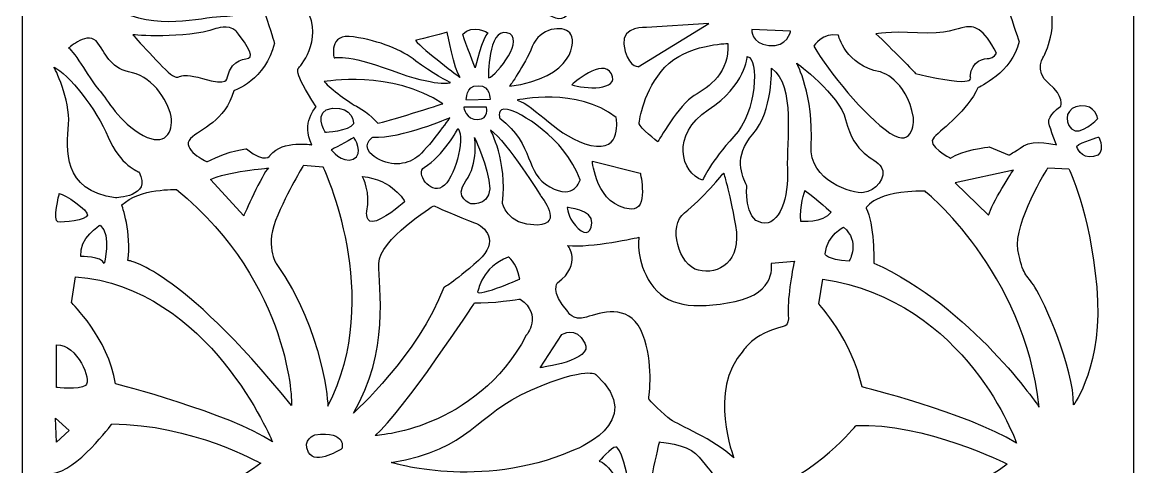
# Model space of a CAD drawing. Header units: centimetres. Extents: x 10.6 to 19.7, y -9 to 9.
# Drawn here: x 10.57 to 19.71, y -2.94 to 0.72 of the extents above; entities that cross this region are included whole.
import ezdxf

# ---------------------------------------------------------------- set-up
doc = ezdxf.new("R2010")
doc.units = ezdxf.units.CM
doc.header["$MEASUREMENT"] = 0
doc.layers.add('layer 1', color=7, linetype='Continuous')

msp = doc.modelspace()

# ---------------------------------------------------------------- linework, layer by layer
at = {"layer": 'layer 1', "color": 250}
msp.add_open_spline([(10.56679, 9.00077), (10.56679, 9.00077), (19.7069, 9.00077), (19.7069, 9.00077), (19.7069, 9.00077), (19.7069, 9.00077), (19.7069, -9.00021), (19.7069, -9.00021), (19.7069, -9.00021), (19.7069, -9.00021), (10.56679, -9.00021), (10.56679, -9.00021), (10.56679, -9.00021), (10.56679, -9.00021), (10.56679, 9.00077), (10.56679, 9.00077)], degree=3, knots=[0, 0, 0, 0, 0.2, 0.2, 0.2, 0.2, 0.4, 0.4, 0.4, 0.4, 0.6, 0.6, 0.6, 0.6, 1, 1, 1, 1], dxfattribs=at)
at = {"layer": 'layer 1', "color": 7}
for points, knots in [([(11.94638, 1.70189), (11.94638, 1.70189), (12.01408, 1.87116), (12.21296, 1.85), (12.21296, 1.85), (12.41184, 1.82883), (12.32722, 1.71882), (12.75037, 1.73998), (12.75037, 1.73998), (13.17352, 1.76113), (13.1646, 1.69414), (13.15236, 1.48608), (13.15236, 1.48608), (13.14391, 1.3422), (12.93655, 1.25335), (12.93655, 1.25335), (12.93655, 1.25335), (12.93655, 1.25335), (12.76729, 1.09254), (12.90694, 0.83019), (12.90694, 0.83019), (13.04658, 0.56782), (12.83923, 0.34354), (12.83923, 0.34354), (12.83923, 0.34354), (12.83923, 0.34354), (12.78422, 0.33086), (12.9831, 0.02618), (12.9831, 0.02618), (12.9831, 0.02618), (12.85616, -0.10921), (12.94925, -0.28695), (12.94925, -0.28695), (12.94925, -0.28695), (12.71229, -0.24462), (12.60649, -0.37158), (12.60649, -0.37158), (12.60649, -0.37158), (12.56841, -0.45198), (12.41184, -0.32079), (12.41184, -0.32079), (12.41184, -0.32079), (12.2849, -0.32504), (12.08602, -0.42659), (12.08602, -0.42659), (12.08602, -0.42659), (11.86597, -0.32079), (11.95061, -0.23617), (11.95061, -0.23617), (12.03524, -0.15154), (12.23412, -0.09653), (12.30606, 0.15736), (12.30606, 0.15736), (12.30606, 0.15736), (12.57265, 0.24622), (12.64035, 0.5509), (12.64035, 0.5509), (12.64035, 0.5509), (12.5134, 0.97828), (12.41608, 1.16025), (12.41608, 1.16025), (12.31876, 1.3422), (12.06487, 1.43107), (11.94638, 1.70189)], [0, 0, 0, 0, 0.0588235, 0.0588235, 0.0588235, 0.0588235, 0.1176471, 0.1176471, 0.1176471, 0.1176471, 0.1764706, 0.1764706, 0.1764706, 0.1764706, 0.2352941, 0.2352941, 0.2352941, 0.2352941, 0.2941176, 0.2941176, 0.2941176, 0.2941176, 0.3529412, 0.3529412, 0.3529412, 0.3529412, 0.4117647, 0.4117647, 0.4117647, 0.4117647, 0.4705882, 0.4705882, 0.4705882, 0.4705882, 0.5294118, 0.5294118, 0.5294118, 0.5294118, 0.5882353, 0.5882353, 0.5882353, 0.5882353, 0.6470588, 0.6470588, 0.6470588, 0.6470588, 0.7058824, 0.7058824, 0.7058824, 0.7058824, 0.7647059, 0.7647059, 0.7647059, 0.7647059, 0.8235294, 0.8235294, 0.8235294, 0.8235294, 0.8823529, 0.8823529, 0.8823529, 0.8823529, 1, 1, 1, 1]), ([(18.06093, 1.71036), (18.06093, 1.71036), (18.1244, 1.90924), (18.391, 1.84576), (18.391, 1.84576), (18.65757, 1.78229), (18.69566, 1.73998), (19.01725, 1.7569), (19.01725, 1.7569), (19.01725, 1.7569), (19.3854, 1.79499), (19.31347, 1.49877), (19.31347, 1.49877), (19.31347, 1.49877), (19.34308, 1.36336), (19.05533, 1.26603), (19.05533, 1.26603), (19.05533, 1.26603), (18.89031, 1.17293), (18.99609, 0.93174), (18.99609, 0.93174), (19.10189, 0.69053), (18.97071, 0.44934), (18.97071, 0.44934), (18.97071, 0.44934), (18.97071, 0.44934), (18.87761, 0.32239), (19.00879, 0.21661), (19.00879, 0.21661), (19.13997, 0.11081), (19.10612, 0.03041), (19.10612, 0.03041), (19.10612, 0.03041), (19.10612, 0.03041), (18.99609, -0.04574), (19.00879, -0.10499), (19.00879, -0.10499), (19.02149, -0.16423), (19.07226, -0.28695), (19.07226, -0.28695), (19.07226, -0.28695), (19.07226, -0.28695), (18.88608, -0.2404), (18.80144, -0.29541), (18.80144, -0.29541), (18.71682, -0.35042), (18.68297, -0.37158), (18.68297, -0.37158), (18.68297, -0.37158), (18.68297, -0.37158), (18.51794, -0.30388), (18.51794, -0.30388), (18.51794, -0.30388), (18.51794, -0.30388), (18.28097, -0.33349), (18.20057, -0.39696), (18.20057, -0.39696), (18.20057, -0.39696), (17.99322, -0.29541), (18.06516, -0.22347), (18.06516, -0.22347), (18.1371, -0.15154), (18.34021, -0.00345), (18.42484, 0.18275), (18.42484, 0.18275), (18.42484, 0.18275), (18.71259, 0.3097), (18.76336, 0.5636), (18.76336, 0.5636), (18.76336, 0.5636), (18.58988, 1.09677), (18.53909, 1.18563), (18.53909, 1.18563), (18.48831, 1.2745), (18.37407, 1.3549), (18.23866, 1.46916), (18.23866, 1.46916), (18.10325, 1.58341), (18.06093, 1.69343), (18.06093, 1.71036)], [0, 0, 0, 0, 0.047619, 0.047619, 0.047619, 0.047619, 0.0952381, 0.0952381, 0.0952381, 0.0952381, 0.1428571, 0.1428571, 0.1428571, 0.1428571, 0.1904762, 0.1904762, 0.1904762, 0.1904762, 0.2380952, 0.2380952, 0.2380952, 0.2380952, 0.2857143, 0.2857143, 0.2857143, 0.2857143, 0.3333333, 0.3333333, 0.3333333, 0.3333333, 0.3809524, 0.3809524, 0.3809524, 0.3809524, 0.4285714, 0.4285714, 0.4285714, 0.4285714, 0.4761905, 0.4761905, 0.4761905, 0.4761905, 0.5238095, 0.5238095, 0.5238095, 0.5238095, 0.5714286, 0.5714286, 0.5714286, 0.5714286, 0.6190476, 0.6190476, 0.6190476, 0.6190476, 0.6666667, 0.6666667, 0.6666667, 0.6666667, 0.7142857, 0.7142857, 0.7142857, 0.7142857, 0.7619048, 0.7619048, 0.7619048, 0.7619048, 0.8095238, 0.8095238, 0.8095238, 0.8095238, 0.8571429, 0.8571429, 0.8571429, 0.8571429, 0.9047619, 0.9047619, 0.9047619, 0.9047619, 1, 1, 1, 1]), ([(14.57839, 1.28719), (14.57839, 1.28719), (14.70958, 1.18563), (14.83229, 1.15601), (14.83229, 1.15601), (14.955, 1.12639), (15.17188, 0.9249), (15.04387, 0.7794), (15.04387, 0.7794), (14.95077, 0.67361), (14.70533, 0.92329), (14.6884, 1.02484), (14.6884, 1.02484), (14.67149, 1.12639), (14.57839, 1.28719), (14.57839, 1.28719)], [0, 0, 0, 0, 0.2, 0.2, 0.2, 0.2, 0.4, 0.4, 0.4, 0.4, 0.6, 0.6, 0.6, 0.6, 1, 1, 1, 1]), ([(11.39629, 0.80056), (11.39629, 0.80056), (11.57401, 0.98675), (11.77712, 1.06292), (11.77712, 1.06292), (11.98023, 1.13909), (12.07755, 1.10947), (12.13679, 1.21102), (12.13679, 1.21102), (12.13679, 1.21102), (12.2595, 1.0587), (12.37376, 0.96137), (12.37376, 0.96137), (12.48801, 0.86403), (12.36107, 0.7667), (12.22566, 0.77095), (12.22566, 0.77095), (12.09025, 0.77518), (11.73056, 0.65669), (11.39629, 0.80056)], [0, 0, 0, 0, 0.1666667, 0.1666667, 0.1666667, 0.1666667, 0.3333333, 0.3333333, 0.3333333, 0.3333333, 0.5, 0.5, 0.5, 0.5, 0.6666667, 0.6666667, 0.6666667, 0.6666667, 1, 1, 1, 1]), ([(14.40067, 1.2491), (14.40067, 1.2491), (14.67995, 1.03754), (14.61225, 0.8725), (14.61225, 0.8725), (14.54454, 0.70746), (14.38797, 1.046), (14.40067, 1.2491)], [0, 0, 0, 0, 0.3333333, 0.3333333, 0.3333333, 0.3333333, 1, 1, 1, 1]), ([(10.94774, 0.50858), (10.94774, 0.50858), (11.11276, 0.66092), (11.18893, 0.5509), (11.18893, 0.5509), (11.2651, 0.44087), (11.29894, 0.33932), (11.47246, 0.30546), (11.47246, 0.30546), (11.64594, 0.27162), (11.78557, 0.04734), (11.79405, -0.0796), (11.79405, -0.0796), (11.8025, -0.20654), (11.71788, -0.31234), (11.52745, -0.18963), (11.52745, -0.18963), (11.33703, -0.0669), (11.2524, 0.11081), (11.19739, 0.16582), (11.19739, 0.16582), (11.14239, 0.22083), (10.99428, 0.48743), (10.94774, 0.50858)], [0, 0, 0, 0, 0.1428571, 0.1428571, 0.1428571, 0.1428571, 0.2857143, 0.2857143, 0.2857143, 0.2857143, 0.4285714, 0.4285714, 0.4285714, 0.4285714, 0.5714286, 0.5714286, 0.5714286, 0.5714286, 0.7142857, 0.7142857, 0.7142857, 0.7142857, 1, 1, 1, 1]), ([(11.47668, 0.61861), (11.47668, 0.61861), (11.90406, 0.58052), (12.15795, 0.66938), (12.15795, 0.66938), (12.15795, 0.66938), (12.26375, 0.70746), (12.32299, 0.65245), (12.32299, 0.65245), (12.32299, 0.65245), (12.47108, 0.4705), (12.44147, 0.43664), (12.44147, 0.43664), (12.41184, 0.40279), (12.29336, 0.4451), (12.25105, 0.26315), (12.25105, 0.26315), (12.25105, 0.26315), (12.26797, 0.19545), (12.04794, 0.25892), (12.04794, 0.25892), (11.82789, 0.32239), (11.87444, 0.23776), (11.8025, 0.2843), (11.8025, 0.2843), (11.73056, 0.33086), (11.47668, 0.61861), (11.47668, 0.61861)], [0, 0, 0, 0, 0.125, 0.125, 0.125, 0.125, 0.25, 0.25, 0.25, 0.25, 0.375, 0.375, 0.375, 0.375, 0.5, 0.5, 0.5, 0.5, 0.625, 0.625, 0.625, 0.625, 0.75, 0.75, 0.75, 0.75, 1, 1, 1, 1]), ([(14.29064, 0.34779), (14.29064, 0.34779), (14.35413, 0.60168), (14.39644, 0.63552), (14.39644, 0.63552), (14.39644, 0.63552), (14.26949, 0.71169), (14.18909, 0.62284), (14.18909, 0.62284), (14.18909, 0.62284), (14.26949, 0.39433), (14.29064, 0.34779)], [0, 0, 0, 0, 0.25, 0.25, 0.25, 0.25, 0.5, 0.5, 0.5, 0.5, 1, 1, 1, 1]), ([(14.40067, 0.26315), (14.40067, 0.26315), (14.3922, 0.67361), (14.55301, 0.63552), (14.55301, 0.63552), (14.7138, 0.59744), (14.47261, 0.28855), (14.40067, 0.26315)], [0, 0, 0, 0, 0.3333333, 0.3333333, 0.3333333, 0.3333333, 1, 1, 1, 1]), ([(14.57416, 0.19545), (14.57416, 0.19545), (14.69688, 0.3647), (14.76034, 0.52127), (14.76034, 0.52127), (14.82383, 0.67785), (15.01001, 0.69901), (15.06924, 0.63552), (15.06924, 0.63552), (15.12848, 0.57205), (15.10309, 0.26315), (14.57416, 0.19545)], [0, 0, 0, 0, 0.25, 0.25, 0.25, 0.25, 0.5, 0.5, 0.5, 0.5, 1, 1, 1, 1]), ([(16.21175, 0.71169), (16.21175, 0.71169), (15.63203, 0.35624), (15.63203, 0.35624), (15.63203, 0.35624), (15.63203, 0.35624), (15.53384, 0.35984), (15.51355, 0.54244), (15.51355, 0.54244), (15.49662, 0.69478), (15.69973, 0.67785), (15.69973, 0.67785), (15.69973, 0.67785), (15.69973, 0.67785), (16.21175, 0.71169), (16.21175, 0.71169)], [0, 0, 0, 0, 0.2, 0.2, 0.2, 0.2, 0.4, 0.4, 0.4, 0.4, 0.6, 0.6, 0.6, 0.6, 1, 1, 1, 1]), ([(16.56719, 0.66092), (16.56719, 0.66092), (16.88457, 0.64822), (16.88457, 0.64822), (16.88457, 0.64822), (16.88457, 0.64822), (16.85917, 0.51281), (16.70685, 0.52974), (16.70685, 0.52974), (16.55451, 0.54667), (16.56719, 0.66092), (16.56719, 0.66092)], [0, 0, 0, 0, 0.25, 0.25, 0.25, 0.25, 0.5, 0.5, 0.5, 0.5, 1, 1, 1, 1]), ([(17.07498, 0.52551), (17.07498, 0.52551), (17.15115, 0.64399), (17.2781, 0.61436), (17.2781, 0.61436), (17.2781, 0.61436), (17.33734, 0.3647), (17.62085, 0.31393), (17.62085, 0.31393), (17.62085, 0.31393), (17.83666, 0.25892), (17.8959, -0.06267), (17.8959, -0.06267), (17.8959, -0.06267), (17.9086, -0.32926), (17.70124, -0.18963), (17.70124, -0.18963), (17.49391, -0.04997), (17.1977, 0.31393), (17.07498, 0.52551)], [0, 0, 0, 0, 0.1666667, 0.1666667, 0.1666667, 0.1666667, 0.3333333, 0.3333333, 0.3333333, 0.3333333, 0.5, 0.5, 0.5, 0.5, 0.6666667, 0.6666667, 0.6666667, 0.6666667, 1, 1, 1, 1]), ([(17.58699, 0.62706), (17.58699, 0.62706), (17.68856, 0.64822), (17.92975, 0.63552), (17.92975, 0.63552), (18.17095, 0.62284), (18.25134, 0.66938), (18.31906, 0.68208), (18.31906, 0.68208), (18.38675, 0.69478), (18.47562, 0.67785), (18.57718, 0.46627), (18.57718, 0.46627), (18.57718, 0.46627), (18.55602, 0.42394), (18.51794, 0.42394), (18.51794, 0.42394), (18.47985, 0.42394), (18.37407, 0.41126), (18.36137, 0.27585), (18.36137, 0.27585), (18.36137, 0.27585), (18.44599, 0.17005), (17.91282, 0.30123), (17.91282, 0.30123), (17.91282, 0.30123), (17.71394, 0.50858), (17.58699, 0.62706)], [0, 0, 0, 0, 0.125, 0.125, 0.125, 0.125, 0.25, 0.25, 0.25, 0.25, 0.375, 0.375, 0.375, 0.375, 0.5, 0.5, 0.5, 0.5, 0.625, 0.625, 0.625, 0.625, 0.75, 0.75, 0.75, 0.75, 1, 1, 1, 1]), ([(13.13121, 0.42818), (13.13121, 0.42818), (13.07619, 0.63552), (13.292, 0.60168), (13.292, 0.60168), (13.50781, 0.56782), (13.68553, 0.49588), (13.80402, 0.40279), (13.80402, 0.40279), (13.9225, 0.3097), (14.08754, 0.22506), (14.08754, 0.22506), (14.08754, 0.22506), (14.08754, 0.22506), (13.97751, 0.18698), (13.60091, 0.32662), (13.60091, 0.32662), (13.2243, 0.46627), (13.13121, 0.42818), (13.13121, 0.42818)], [0, 0, 0, 0, 0.1666667, 0.1666667, 0.1666667, 0.1666667, 0.3333333, 0.3333333, 0.3333333, 0.3333333, 0.5, 0.5, 0.5, 0.5, 0.6666667, 0.6666667, 0.6666667, 0.6666667, 1, 1, 1, 1]), ([(13.79979, 0.57205), (13.79979, 0.57205), (13.99867, 0.61861), (14.06215, 0.63976), (14.06215, 0.63976), (14.06215, 0.63976), (14.11716, 0.33086), (14.16793, 0.26737), (14.16793, 0.26737), (14.16793, 0.26737), (13.8675, 0.49165), (13.79979, 0.57205)], [0, 0, 0, 0, 0.25, 0.25, 0.25, 0.25, 0.5, 0.5, 0.5, 0.5, 1, 1, 1, 1]), ([(16.36831, 0.54667), (16.36831, 0.54667), (16.02979, 0.54244), (15.85207, 0.35202), (15.85207, 0.35202), (15.67435, 0.16159), (15.64049, -0.08383), (15.64049, -0.11346), (15.64049, -0.11346), (15.64049, -0.14307), (15.79283, -0.26155), (15.79283, -0.26155), (15.79283, -0.26155), (15.79283, -0.26155), (15.97055, 0.04734), (16.09326, 0.11928), (16.09326, 0.11928), (16.21599, 0.19121), (16.38524, 0.3097), (16.36831, 0.54667)], [0, 0, 0, 0, 0.1666667, 0.1666667, 0.1666667, 0.1666667, 0.3333333, 0.3333333, 0.3333333, 0.3333333, 0.5, 0.5, 0.5, 0.5, 0.6666667, 0.6666667, 0.6666667, 0.6666667, 1, 1, 1, 1]), ([(15.08616, 0.20813), (15.08616, 0.20813), (15.34006, 0.43664), (15.41198, 0.297), (15.41198, 0.297), (15.48392, 0.15736), (15.18349, 0.17005), (15.08616, 0.20813)], [0, 0, 0, 0, 0.3333333, 0.3333333, 0.3333333, 0.3333333, 1, 1, 1, 1]), ([(16.52912, 0.44087), (16.52912, 0.44087), (16.51642, 0.20391), (16.20752, 0.00078), (16.20752, 0.00078), (15.89861, -0.20231), (15.98325, -0.51969), (16.16098, -0.57893), (16.16098, -0.57893), (16.16098, -0.57893), (16.22867, -0.42235), (16.4191, -0.21924), (16.4191, -0.21924), (16.60952, -0.01613), (16.62643, 0.42394), (16.52912, 0.44087)], [0, 0, 0, 0, 0.2, 0.2, 0.2, 0.2, 0.4, 0.4, 0.4, 0.4, 0.6, 0.6, 0.6, 0.6, 1, 1, 1, 1]), ([(16.93534, 0.38587), (16.93534, 0.38587), (17.07732, 0.11997), (17.05382, -0.29118), (17.05382, -0.29118), (17.03689, -0.58739), (17.39235, -0.68894), (17.48544, -0.68048), (17.48544, -0.68048), (17.57853, -0.67203), (17.68433, -0.55353), (17.62932, -0.4689), (17.62932, -0.4689), (17.57431, -0.38426), (17.41038, -0.37786), (17.33734, -0.0796), (17.33734, -0.0796), (17.28656, 0.12774), (16.93534, 0.38587), (16.93534, 0.38587)], [0, 0, 0, 0, 0.1666667, 0.1666667, 0.1666667, 0.1666667, 0.3333333, 0.3333333, 0.3333333, 0.3333333, 0.5, 0.5, 0.5, 0.5, 0.6666667, 0.6666667, 0.6666667, 0.6666667, 1, 1, 1, 1]), ([(10.82924, 0.35202), (10.82924, 0.35202), (10.96467, 0.08542), (10.94774, -0.11769), (10.94774, -0.11769), (10.93081, -0.32079), (10.89273, -0.66356), (11.3328, -0.7228), (11.3328, -0.7228), (11.3328, -0.7228), (11.63748, -0.71857), (11.52745, -0.51122), (11.52745, -0.51122), (11.52745, -0.51122), (11.36666, -0.45198), (11.27356, -0.22347), (11.27356, -0.22347), (11.18048, 0.00503), (10.9435, 0.30123), (10.82924, 0.35202)], [0, 0, 0, 0, 0.1666667, 0.1666667, 0.1666667, 0.1666667, 0.3333333, 0.3333333, 0.3333333, 0.3333333, 0.5, 0.5, 0.5, 0.5, 0.6666667, 0.6666667, 0.6666667, 0.6666667, 1, 1, 1, 1]), ([(13.05081, 0.23353), (13.05081, 0.23353), (13.60938, 0.33086), (14.02407, 0.05157), (14.02407, 0.05157), (14.02407, 0.05157), (13.54167, -0.10499), (13.49088, -0.10921), (13.49088, -0.10921), (13.49088, -0.10921), (13.41048, -0.02036), (13.33009, 0.02195), (13.33009, 0.02195), (13.24969, 0.06427), (13.10582, 0.17005), (13.05081, 0.23353)], [0, 0, 0, 0, 0.2, 0.2, 0.2, 0.2, 0.4, 0.4, 0.4, 0.4, 0.6, 0.6, 0.6, 0.6, 1, 1, 1, 1]), ([(16.728, 0.34354), (16.728, 0.34354), (16.74069, -0.00767), (16.57566, -0.19808), (16.57566, -0.19808), (16.41062, -0.38851), (16.48679, -0.5366), (16.52488, -0.62547), (16.52488, -0.62547), (16.52488, -0.62547), (16.49949, -0.90053), (16.6476, -0.93015), (16.6476, -0.93015), (16.7957, -0.95978), (16.87187, -0.71434), (16.85917, -0.48583), (16.85917, -0.48583), (16.84648, -0.25732), (16.93111, 0.19545), (16.728, 0.34354)], [0, 0, 0, 0, 0.1666667, 0.1666667, 0.1666667, 0.1666667, 0.3333333, 0.3333333, 0.3333333, 0.3333333, 0.5, 0.5, 0.5, 0.5, 0.6666667, 0.6666667, 0.6666667, 0.6666667, 1, 1, 1, 1]), ([(14.21872, 0.08119), (14.21872, 0.08119), (14.41335, 0.08542), (14.41335, 0.08542), (14.41335, 0.08542), (14.41335, 0.08542), (14.42183, 0.19968), (14.31604, 0.19968), (14.31604, 0.19968), (14.21025, 0.19968), (14.21872, 0.08119), (14.21872, 0.08119)], [0, 0, 0, 0, 0.25, 0.25, 0.25, 0.25, 0.5, 0.5, 0.5, 0.5, 1, 1, 1, 1]), ([(14.63763, 0.08119), (14.63763, 0.08119), (15.1327, 0.19121), (15.45007, -0.06267), (15.45007, -0.06267), (15.45007, -0.06267), (15.50932, -0.35042), (15.24273, -0.29118), (15.24273, -0.29118), (14.97615, -0.23194), (14.7815, 0.03887), (14.63763, 0.08119)], [0, 0, 0, 0, 0.25, 0.25, 0.25, 0.25, 0.5, 0.5, 0.5, 0.5, 1, 1, 1, 1]), ([(13.05927, -0.18538), (13.05927, -0.18538), (13.24969, -0.17693), (13.292, -0.11346), (13.292, -0.11346), (13.292, -0.11346), (13.28777, 0.03041), (13.11852, 0.01348), (13.11852, 0.01348), (12.94925, -0.00345), (13.05927, -0.18538), (13.05927, -0.18538)], [0, 0, 0, 0, 0.25, 0.25, 0.25, 0.25, 0.5, 0.5, 0.5, 0.5, 1, 1, 1, 1]), ([(14.19755, 0.02195), (14.19755, 0.02195), (14.38374, 0.02195), (14.38374, 0.02195), (14.38374, 0.02195), (14.38374, 0.02195), (14.40913, -0.07537), (14.3118, -0.0796), (14.3118, -0.0796), (14.21447, -0.08383), (14.19755, 0.02195), (14.19755, 0.02195)], [0, 0, 0, 0, 0.25, 0.25, 0.25, 0.25, 0.5, 0.5, 0.5, 0.5, 1, 1, 1, 1]), ([(14.49377, -0.0669), (14.49377, -0.0669), (14.46414, 0.02195), (14.55724, 0.00503), (14.55724, 0.00503), (14.65032, -0.0119), (15.02694, -0.22347), (15.15386, -0.57469), (15.15386, -0.57469), (15.15386, -0.57469), (15.11155, -0.7482), (14.90421, -0.63394), (14.90421, -0.63394), (14.69688, -0.51969), (14.78574, -0.29541), (14.49377, -0.0669)], [0, 0, 0, 0, 0.2, 0.2, 0.2, 0.2, 0.4, 0.4, 0.4, 0.4, 0.6, 0.6, 0.6, 0.6, 1, 1, 1, 1]), ([(19.4108, -0.07113), (19.4108, -0.07113), (19.26269, -0.22347), (19.19497, -0.15577), (19.19497, -0.15577), (19.12728, -0.08806), (19.15267, 0.02618), (19.27114, 0.03464), (19.27114, 0.03464), (19.38964, 0.04311), (19.4108, -0.07113), (19.4108, -0.07113)], [0, 0, 0, 0, 0.25, 0.25, 0.25, 0.25, 0.5, 0.5, 0.5, 0.5, 1, 1, 1, 1]), ([(13.44857, -0.22347), (13.44857, -0.22347), (13.33856, -0.29964), (13.46127, -0.38426), (13.46127, -0.38426), (13.58398, -0.4689), (13.72362, -0.4562), (13.81249, -0.38851), (13.81249, -0.38851), (13.90136, -0.32079), (14.08331, -0.06267), (14.08331, -0.06267), (14.08331, -0.06267), (14.08331, -0.06267), (13.68976, -0.23617), (13.44857, -0.22347)], [0, 0, 0, 0, 0.2, 0.2, 0.2, 0.2, 0.4, 0.4, 0.4, 0.4, 0.6, 0.6, 0.6, 0.6, 1, 1, 1, 1]), ([(14.15101, -0.15154), (14.15101, -0.15154), (14.0269, -0.38186), (13.87173, -0.47313), (13.87173, -0.47313), (13.79979, -0.51544), (13.91827, -0.69741), (14.01982, -0.63394), (14.01982, -0.63394), (14.12139, -0.57046), (14.21025, -0.24462), (14.15101, -0.15154)], [0, 0, 0, 0, 0.25, 0.25, 0.25, 0.25, 0.5, 0.5, 0.5, 0.5, 1, 1, 1, 1]), ([(14.4176, -0.16423), (14.4176, -0.16423), (14.55724, -0.42659), (14.51492, -0.76088), (14.51492, -0.76088), (14.51492, -0.76088), (14.54445, -0.95204), (14.80266, -0.94708), (14.80266, -0.94708), (15.02271, -0.94285), (14.83229, -0.71011), (14.83229, -0.71011), (14.83229, -0.71011), (14.83229, -0.71011), (14.55724, -0.2658), (14.4176, -0.16423)], [0, 0, 0, 0, 0.2, 0.2, 0.2, 0.2, 0.4, 0.4, 0.4, 0.4, 0.6, 0.6, 0.6, 0.6, 1, 1, 1, 1]), ([(13.10836, -0.32757), (13.10836, -0.32757), (13.25308, -0.25394), (13.2937, -0.22602), (13.2937, -0.22602), (13.2937, -0.22602), (13.38257, -0.36312), (13.28861, -0.40374), (13.28861, -0.40374), (13.19468, -0.44436), (13.10836, -0.32757), (13.10836, -0.32757)], [0, 0, 0, 0, 0.25, 0.25, 0.25, 0.25, 0.5, 0.5, 0.5, 0.5, 1, 1, 1, 1]), ([(14.28642, -0.22771), (14.28642, -0.22771), (14.32027, -0.43928), (14.21447, -0.58316), (14.21447, -0.58316), (14.10869, -0.72702), (14.26103, -0.77358), (14.26103, -0.77358), (14.26103, -0.77358), (14.26103, -0.77358), (14.45144, -0.79051), (14.4049, -0.57893), (14.4049, -0.57893), (14.35836, -0.36735), (14.28642, -0.22771), (14.28642, -0.22771)], [0, 0, 0, 0, 0.2, 0.2, 0.2, 0.2, 0.4, 0.4, 0.4, 0.4, 0.6, 0.6, 0.6, 0.6, 1, 1, 1, 1]), ([(19.41925, -0.22347), (19.41925, -0.22347), (19.27539, -0.26155), (19.2373, -0.29964), (19.2373, -0.29964), (19.2373, -0.29964), (19.26691, -0.40543), (19.37694, -0.38426), (19.37694, -0.38426), (19.48695, -0.36312), (19.41925, -0.22347), (19.41925, -0.22347)], [0, 0, 0, 0, 0.25, 0.25, 0.25, 0.25, 0.5, 0.5, 0.5, 0.5, 1, 1, 1, 1]), ([(15.25543, -0.42235), (15.25543, -0.42235), (15.28653, -0.79136), (15.57279, -0.81589), (15.57279, -0.81589), (15.72089, -0.82859), (15.64896, -0.51969), (15.64896, -0.51969), (15.64896, -0.51969), (15.64896, -0.51969), (15.25543, -0.42235), (15.25543, -0.42235)], [0, 0, 0, 0, 0.25, 0.25, 0.25, 0.25, 0.5, 0.5, 0.5, 0.5, 1, 1, 1, 1]), ([(12.38857, -0.87091), (12.38857, -0.87091), (12.54091, -0.5218), (12.59169, -0.47736), (12.59169, -0.47736), (12.59169, -0.47736), (12.23623, -0.5091), (12.11564, -0.57257), (12.11564, -0.57257), (12.11564, -0.57257), (12.38857, -0.87091), (12.38857, -0.87091)], [0, 0, 0, 0, 0.25, 0.25, 0.25, 0.25, 0.5, 0.5, 0.5, 0.5, 1, 1, 1, 1]), ([(12.87731, -0.45832), (12.87731, -0.45832), (13.04235, -0.47102), (13.04235, -0.47102), (13.04235, -0.47102), (13.04235, -0.47102), (13.55012, -1.53103), (13.08044, -2.4387), (13.08044, -2.4387), (13.08044, -2.4387), (13.05504, -1.83571), (12.65516, -1.26444), (12.65516, -1.26444), (12.65516, -1.26444), (12.55361, -1.11846), (12.66786, -0.86456), (12.66786, -0.86456), (12.7821, -0.61066), (12.87731, -0.45832), (12.87731, -0.45832)], [0, 0, 0, 0, 0.1666667, 0.1666667, 0.1666667, 0.1666667, 0.3333333, 0.3333333, 0.3333333, 0.3333333, 0.5, 0.5, 0.5, 0.5, 0.6666667, 0.6666667, 0.6666667, 0.6666667, 1, 1, 1, 1]), ([(16.33446, -0.51969), (16.33446, -0.51969), (16.1525, -0.73972), (16.01287, -0.84552), (16.01287, -0.84552), (15.87323, -0.9513), (15.96632, -1.28137), (16.12712, -1.31945), (16.12712, -1.31945), (16.28791, -1.35754), (16.48679, -1.25598), (16.4318, -0.9513), (16.4318, -0.9513), (16.37678, -0.64663), (16.33446, -0.51969), (16.33446, -0.51969)], [0, 0, 0, 0, 0.2, 0.2, 0.2, 0.2, 0.4, 0.4, 0.4, 0.4, 0.6, 0.6, 0.6, 0.6, 1, 1, 1, 1]), ([(18.71682, -0.49429), (18.71682, -0.49429), (18.53486, -0.77358), (18.51371, -0.86668), (18.51371, -0.86668), (18.51371, -0.86668), (18.23866, -0.60009), (18.23866, -0.60009), (18.23866, -0.60009), (18.23866, -0.60009), (18.71682, -0.49429), (18.71682, -0.49429)], [0, 0, 0, 0, 0.25, 0.25, 0.25, 0.25, 0.5, 0.5, 0.5, 0.5, 1, 1, 1, 1]), ([(19.00034, -0.47736), (19.00034, -0.47736), (18.71682, -0.93015), (18.7549, -1.15018), (18.7549, -1.15018), (18.79298, -1.37024), (18.82261, -1.34484), (18.89454, -1.45909), (18.89454, -1.45909), (18.96648, -1.57334), (19.21614, -2.12346), (19.2119, -2.42813), (19.2119, -2.42813), (19.2119, -2.42813), (19.46157, -2.09383), (19.40232, -1.45909), (19.40232, -1.45909), (19.34308, -0.82437), (19.17383, -0.48583), (19.17383, -0.48583), (19.17383, -0.48583), (19.17383, -0.48583), (19.00034, -0.47736), (19.00034, -0.47736)], [0, 0, 0, 0, 0.1428571, 0.1428571, 0.1428571, 0.1428571, 0.2857143, 0.2857143, 0.2857143, 0.2857143, 0.4285714, 0.4285714, 0.4285714, 0.4285714, 0.5714286, 0.5714286, 0.5714286, 0.5714286, 0.7142857, 0.7142857, 0.7142857, 0.7142857, 1, 1, 1, 1]), ([(13.36478, -0.54846), (13.36478, -0.54846), (13.43587, -0.68557), (13.40033, -0.83282), (13.40033, -0.83282), (13.40033, -0.83282), (13.38002, -0.94708), (13.47904, -0.91153), (13.47904, -0.91153), (13.57806, -0.87599), (13.71261, -0.75412), (13.71261, -0.75412), (13.71261, -0.75412), (13.71261, -0.75412), (13.61106, -0.56876), (13.36478, -0.54846)], [0, 0, 0, 0, 0.2, 0.2, 0.2, 0.2, 0.4, 0.4, 0.4, 0.4, 0.6, 0.6, 0.6, 0.6, 1, 1, 1, 1]), ([(10.87157, -0.68894), (10.87157, -0.68894), (10.81656, -0.91322), (10.85887, -0.92169), (10.85887, -0.92169), (10.90119, -0.93015), (11.09584, -0.90476), (11.10431, -0.86668), (11.10431, -0.86668), (11.11276, -0.82859), (10.91389, -0.68894), (10.87157, -0.68894)], [0, 0, 0, 0, 0.25, 0.25, 0.25, 0.25, 0.5, 0.5, 0.5, 0.5, 1, 1, 1, 1]), ([(11.3857, -0.78204), (11.3857, -0.78204), (11.46821, -1.01689), (11.43648, -1.23905), (11.43648, -1.23905), (11.43648, -1.23905), (11.8427, -1.27714), (12.7821, -2.43236), (12.7821, -2.43236), (12.7821, -2.43236), (12.7948, -1.44852), (11.83636, -0.6551), (11.83636, -0.6551), (11.83636, -0.6551), (11.53168, -0.6424), (11.3857, -0.78204)], [0, 0, 0, 0, 0.2, 0.2, 0.2, 0.2, 0.4, 0.4, 0.4, 0.4, 0.6, 0.6, 0.6, 0.6, 1, 1, 1, 1]), ([(17.00305, -0.66356), (17.00305, -0.66356), (16.95649, -0.79474), (16.96919, -0.91745), (16.96919, -0.91745), (16.96919, -0.91745), (17.14692, -0.93862), (17.21886, -0.84128), (17.21886, -0.84128), (17.21886, -0.84128), (17.10883, -0.73972), (17.00305, -0.66356)], [0, 0, 0, 0, 0.25, 0.25, 0.25, 0.25, 0.5, 0.5, 0.5, 0.5, 1, 1, 1, 1]), ([(17.57008, -1.26021), (17.57008, -1.26021), (17.57431, -0.93015), (17.50659, -0.80744), (17.50659, -0.80744), (17.50659, -0.80744), (17.57431, -0.66356), (17.98899, -0.66778), (17.98899, -0.66778), (17.98899, -0.66778), (18.80991, -1.32368), (18.9284, -2.44506), (18.9284, -2.44506), (18.9284, -2.44506), (18.36984, -1.6199), (17.57008, -1.26021)], [0, 0, 0, 0, 0.2, 0.2, 0.2, 0.2, 0.4, 0.4, 0.4, 0.4, 0.6, 0.6, 0.6, 0.6, 1, 1, 1, 1]), ([(13.28989, -2.49583), (13.28989, -2.49583), (13.82942, -2.00709), (14.03252, -1.46122), (14.03252, -1.46122), (14.03252, -1.46122), (14.10278, -1.43134), (14.31816, -1.23905), (14.31816, -1.23905), (14.49588, -1.08037), (14.37029, -0.95739), (14.28642, -0.92803), (14.28642, -0.92803), (14.15946, -0.88361), (13.95001, -0.78839), (13.95001, -0.78839), (13.95001, -0.78839), (13.95001, -0.78839), (13.49935, -1.06767), (13.49935, -1.26444), (13.49935, -1.26444), (13.49935, -1.46122), (13.58821, -1.99439), (13.28989, -2.49583)], [0, 0, 0, 0, 0.1428571, 0.1428571, 0.1428571, 0.1428571, 0.2857143, 0.2857143, 0.2857143, 0.2857143, 0.4285714, 0.4285714, 0.4285714, 0.4285714, 0.5714286, 0.5714286, 0.5714286, 0.5714286, 0.7142857, 0.7142857, 0.7142857, 0.7142857, 1, 1, 1, 1]), ([(15.04809, -0.80319), (15.04809, -0.80319), (15.25966, -0.82012), (15.25119, -0.93015), (15.25119, -0.93015), (15.24273, -1.04016), (15.17926, -1.02325), (15.11578, -0.9513), (15.11578, -0.9513), (15.05232, -0.87936), (15.04809, -0.80319), (15.04809, -0.80319)], [0, 0, 0, 0, 0.25, 0.25, 0.25, 0.25, 0.5, 0.5, 0.5, 0.5, 1, 1, 1, 1]), ([(11.20798, -0.94708), (11.20798, -0.94708), (11.03025, -1.05499), (11.0493, -1.20731), (11.0493, -1.20731), (11.0493, -1.20731), (11.22068, -1.20097), (11.23972, -1.26444), (11.23972, -1.26444), (11.23972, -1.26444), (11.30319, -1.03593), (11.20798, -0.94708)], [0, 0, 0, 0, 0.25, 0.25, 0.25, 0.25, 0.5, 0.5, 0.5, 0.5, 1, 1, 1, 1]), ([(17.32041, -0.964), (17.32041, -0.964), (17.18923, -1.02325), (17.16807, -1.18404), (17.16807, -1.18404), (17.16807, -1.18404), (17.17655, -1.23482), (17.36695, -1.24328), (17.36695, -1.24328), (17.36695, -1.24328), (17.46005, -1.08249), (17.32041, -0.964)], [0, 0, 0, 0, 0.25, 0.25, 0.25, 0.25, 0.5, 0.5, 0.5, 0.5, 1, 1, 1, 1]), ([(15.71835, -2.38074), (15.71835, -2.38074), (15.84276, -2.51023), (15.90116, -2.55084), (15.90116, -2.55084), (15.95955, -2.59146), (16.25407, -2.7108), (16.4191, -2.86314), (16.4191, -2.86314), (16.4191, -2.86314), (16.19821, -2.30965), (16.49527, -1.98212), (16.49527, -1.98212), (16.49527, -1.98212), (16.57144, -1.84755), (16.82278, -1.78153), (16.82278, -1.78153), (16.82278, -1.78153), (16.8761, -1.78662), (16.86595, -1.68506), (16.86595, -1.68506), (16.8558, -1.58351), (16.89641, -1.31945), (16.91673, -1.24328), (16.91673, -1.24328), (16.91673, -1.24328), (16.72631, -1.26105), (16.72631, -1.26105), (16.72631, -1.26105), (16.72631, -1.26105), (16.77708, -1.50479), (16.42925, -1.57589), (16.42925, -1.57589), (16.08142, -1.64698), (15.86053, -1.61398), (15.73612, -1.42862), (15.73612, -1.42862), (15.61172, -1.24328), (15.6371, -1.07318), (15.6371, -1.04778), (15.6371, -1.04778), (15.6371, -1.04778), (15.2385, -1.13664), (15.05318, -1.11633), (15.05318, -1.11633), (15.05318, -1.11633), (15.17757, -1.2636), (14.96939, -1.42355), (14.96939, -1.42355), (14.96939, -1.42355), (14.90337, -1.49211), (15.05318, -1.65968), (15.05318, -1.65968), (15.05318, -1.65968), (15.0887, -1.74092), (15.20549, -1.70538), (15.20549, -1.70538), (15.32229, -1.66983), (15.54571, -1.59113), (15.65234, -1.80947), (15.65234, -1.80947), (15.75897, -2.02783), (15.72597, -2.3071), (15.71835, -2.38074)], [0, 0, 0, 0, 0.0588235, 0.0588235, 0.0588235, 0.0588235, 0.1176471, 0.1176471, 0.1176471, 0.1176471, 0.1764706, 0.1764706, 0.1764706, 0.1764706, 0.2352941, 0.2352941, 0.2352941, 0.2352941, 0.2941176, 0.2941176, 0.2941176, 0.2941176, 0.3529412, 0.3529412, 0.3529412, 0.3529412, 0.4117647, 0.4117647, 0.4117647, 0.4117647, 0.4705882, 0.4705882, 0.4705882, 0.4705882, 0.5294118, 0.5294118, 0.5294118, 0.5294118, 0.5882353, 0.5882353, 0.5882353, 0.5882353, 0.6470588, 0.6470588, 0.6470588, 0.6470588, 0.7058824, 0.7058824, 0.7058824, 0.7058824, 0.7647059, 0.7647059, 0.7647059, 0.7647059, 0.8235294, 0.8235294, 0.8235294, 0.8235294, 0.8823529, 0.8823529, 0.8823529, 0.8823529, 1, 1, 1, 1]), ([(14.31604, -1.48449), (14.31604, -1.48449), (14.34735, -1.29491), (14.56316, -1.21112), (14.56316, -1.21112), (14.56316, -1.21112), (14.62663, -1.24159), (14.65963, -1.39139), (14.65963, -1.39139), (14.65963, -1.39139), (14.26273, -1.56319), (14.31604, -1.48449)], [0, 0, 0, 0, 0.25, 0.25, 0.25, 0.25, 0.5, 0.5, 0.5, 0.5, 1, 1, 1, 1]), ([(12.62342, -2.7307), (12.62342, -2.7307), (12.10929, -1.46122), (11.00487, -1.37235), (11.00487, -1.37235), (11.00487, -1.37235), (10.97313, -1.58816), (10.97313, -1.58816), (10.97313, -1.58816), (10.97313, -1.58816), (11.27145, -1.87379), (11.33492, -2.25464), (11.33492, -2.25464), (11.33492, -2.25464), (12.27432, -2.49583), (12.62342, -2.7307)], [0, 0, 0, 0, 0.2, 0.2, 0.2, 0.2, 0.4, 0.4, 0.4, 0.4, 0.6, 0.6, 0.6, 0.6, 1, 1, 1, 1]), ([(17.15115, -1.39139), (17.15115, -1.39139), (17.11731, -1.59451), (17.11731, -1.59451), (17.11731, -1.59451), (17.11731, -1.59451), (17.39235, -1.89918), (17.47275, -2.28002), (17.47275, -2.28002), (17.47275, -2.28002), (18.32328, -2.48738), (18.7422, -2.74127), (18.7422, -2.74127), (18.7422, -2.74127), (18.34021, -1.57334), (17.15115, -1.39139)], [0, 0, 0, 0, 0.2, 0.2, 0.2, 0.2, 0.4, 0.4, 0.4, 0.4, 0.6, 0.6, 0.6, 0.6, 1, 1, 1, 1]), ([(13.46761, -2.67991), (13.46761, -2.67991), (14.29276, -2.64183), (14.71169, -1.85475), (14.71169, -1.85475), (14.71169, -1.85475), (14.85133, -1.68971), (14.66091, -1.55643), (14.66091, -1.55643), (14.66091, -1.55643), (14.41335, -1.59451), (14.28642, -1.58816), (14.28642, -1.58816), (14.28642, -1.58816), (13.70246, -2.47679), (13.46761, -2.67991)], [0, 0, 0, 0, 0.2, 0.2, 0.2, 0.2, 0.4, 0.4, 0.4, 0.4, 0.6, 0.6, 0.6, 0.6, 1, 1, 1, 1]), ([(14.82594, -2.12134), (14.82594, -2.12134), (15.27023, -2.06422), (15.19406, -1.91822), (15.19406, -1.91822), (15.11789, -1.77224), (15.00367, -1.84841), (15.00367, -1.84841), (15.00367, -1.84841), (15.00367, -1.84841), (14.82594, -2.12134), (14.82594, -2.12134)], [0, 0, 0, 0, 0.25, 0.25, 0.25, 0.25, 0.5, 0.5, 0.5, 0.5, 1, 1, 1, 1]), ([(10.84935, -1.9341), (10.84935, -1.9341), (10.84935, -2.2832), (10.84935, -2.2832), (10.84935, -2.2832), (10.84935, -2.2832), (11.03342, -2.30859), (11.08738, -2.26734), (11.08738, -2.26734), (11.14133, -2.22608), (11.02073, -1.92774), (10.84935, -1.9341)], [0, 0, 0, 0, 0.25, 0.25, 0.25, 0.25, 0.5, 0.5, 0.5, 0.5, 1, 1, 1, 1]), ([(13.60091, -2.90208), (13.60091, -2.90208), (14.33084, -3.13059), (15.08616, -2.80687), (15.08616, -2.80687), (15.08616, -2.80687), (15.72725, -2.572), (15.28293, -2.17847), (15.28293, -2.17847), (15.28293, -2.17847), (15.21946, -2.1023), (14.74977, -2.30542), (14.74977, -2.30542), (14.28007, -2.50853), (14.27372, -2.78782), (13.60091, -2.90208)], [0, 0, 0, 0, 0.2, 0.2, 0.2, 0.2, 0.4, 0.4, 0.4, 0.4, 0.6, 0.6, 0.6, 0.6, 1, 1, 1, 1]), ([(10.83983, -2.5371), (10.83983, -2.5371), (10.84935, -2.73386), (10.84935, -2.73386), (10.84935, -2.73386), (10.84935, -2.73386), (10.95408, -2.63865), (10.95408, -2.63865), (10.95408, -2.63865), (10.95408, -2.63865), (10.83983, -2.5371), (10.83983, -2.5371)], [0, 0, 0, 0, 0.25, 0.25, 0.25, 0.25, 0.5, 0.5, 0.5, 0.5, 1, 1, 1, 1]), ([(12.52821, -2.90842), (12.52821, -2.90842), (11.95695, -2.5847), (11.30319, -2.5847), (11.30319, -2.5847), (11.30319, -2.5847), (11.01121, -2.97825), (10.81445, -2.99093), (10.81445, -2.99093), (10.81445, -2.99093), (10.81445, -3.30831), (10.81445, -3.30831), (10.81445, -3.30831), (10.81445, -3.30831), (11.89983, -3.39082), (12.52821, -2.90842)], [0, 0, 0, 0, 0.2, 0.2, 0.2, 0.2, 0.4, 0.4, 0.4, 0.4, 0.6, 0.6, 0.6, 0.6, 1, 1, 1, 1]), ([(12.97253, -2.67357), (12.97253, -2.67357), (12.86463, -2.71165), (12.92174, -2.81955), (12.92174, -2.81955), (12.97887, -2.92746), (13.19468, -2.78782), (13.19468, -2.78782), (13.19468, -2.78782), (13.19468, -2.78782), (13.24546, -2.64183), (12.97253, -2.67357)], [0, 0, 0, 0, 0.25, 0.25, 0.25, 0.25, 0.5, 0.5, 0.5, 0.5, 1, 1, 1, 1]), ([(17.42197, -2.5974), (17.42197, -2.5974), (17.10038, -3.00363), (16.65183, -3.13904), (16.65183, -3.13904), (16.65183, -3.13904), (16.81263, -3.32099), (16.81263, -3.32099), (16.81263, -3.32099), (16.81263, -3.32099), (18.01015, -3.43102), (18.66605, -2.91476), (18.66605, -2.91476), (18.66605, -2.91476), (17.97629, -2.56777), (17.42197, -2.5974)], [0, 0, 0, 0, 0.2, 0.2, 0.2, 0.2, 0.4, 0.4, 0.4, 0.4, 0.6, 0.6, 0.6, 0.6, 1, 1, 1, 1]), ([(15.80721, -2.73196), (15.80721, -2.73196), (15.69804, -3.21182), (15.68535, -3.32354), (15.68535, -3.32354), (15.68535, -3.32354), (15.86814, -3.29814), (16.24899, -3.00363), (16.24899, -3.00363), (16.24899, -3.00363), (16.18044, -2.90461), (16.10427, -2.82844), (16.10427, -2.82844), (16.0281, -2.75227), (15.80721, -2.73196), (15.80721, -2.73196)], [0, 0, 0, 0, 0.2, 0.2, 0.2, 0.2, 0.4, 0.4, 0.4, 0.4, 0.6, 0.6, 0.6, 0.6, 1, 1, 1, 1]), ([(15.30959, -2.89191), (15.30959, -2.89191), (15.41623, -2.77259), (15.44669, -2.77512), (15.44669, -2.77512), (15.44669, -2.77512), (15.49493, -2.74974), (15.5584, -3.09504), (15.5584, -3.09504), (15.5584, -3.09504), (15.50763, -3.10519), (15.43399, -3.00617), (15.43399, -3.00617), (15.36036, -2.90715), (15.32991, -2.89191), (15.30959, -2.89191)], [0, 0, 0, 0, 0.2, 0.2, 0.2, 0.2, 0.4, 0.4, 0.4, 0.4, 0.6, 0.6, 0.6, 0.6, 1, 1, 1, 1])]:
    msp.add_open_spline(points, degree=3, knots=knots, dxfattribs=at)

doc.saveas('drawing.dxf')
